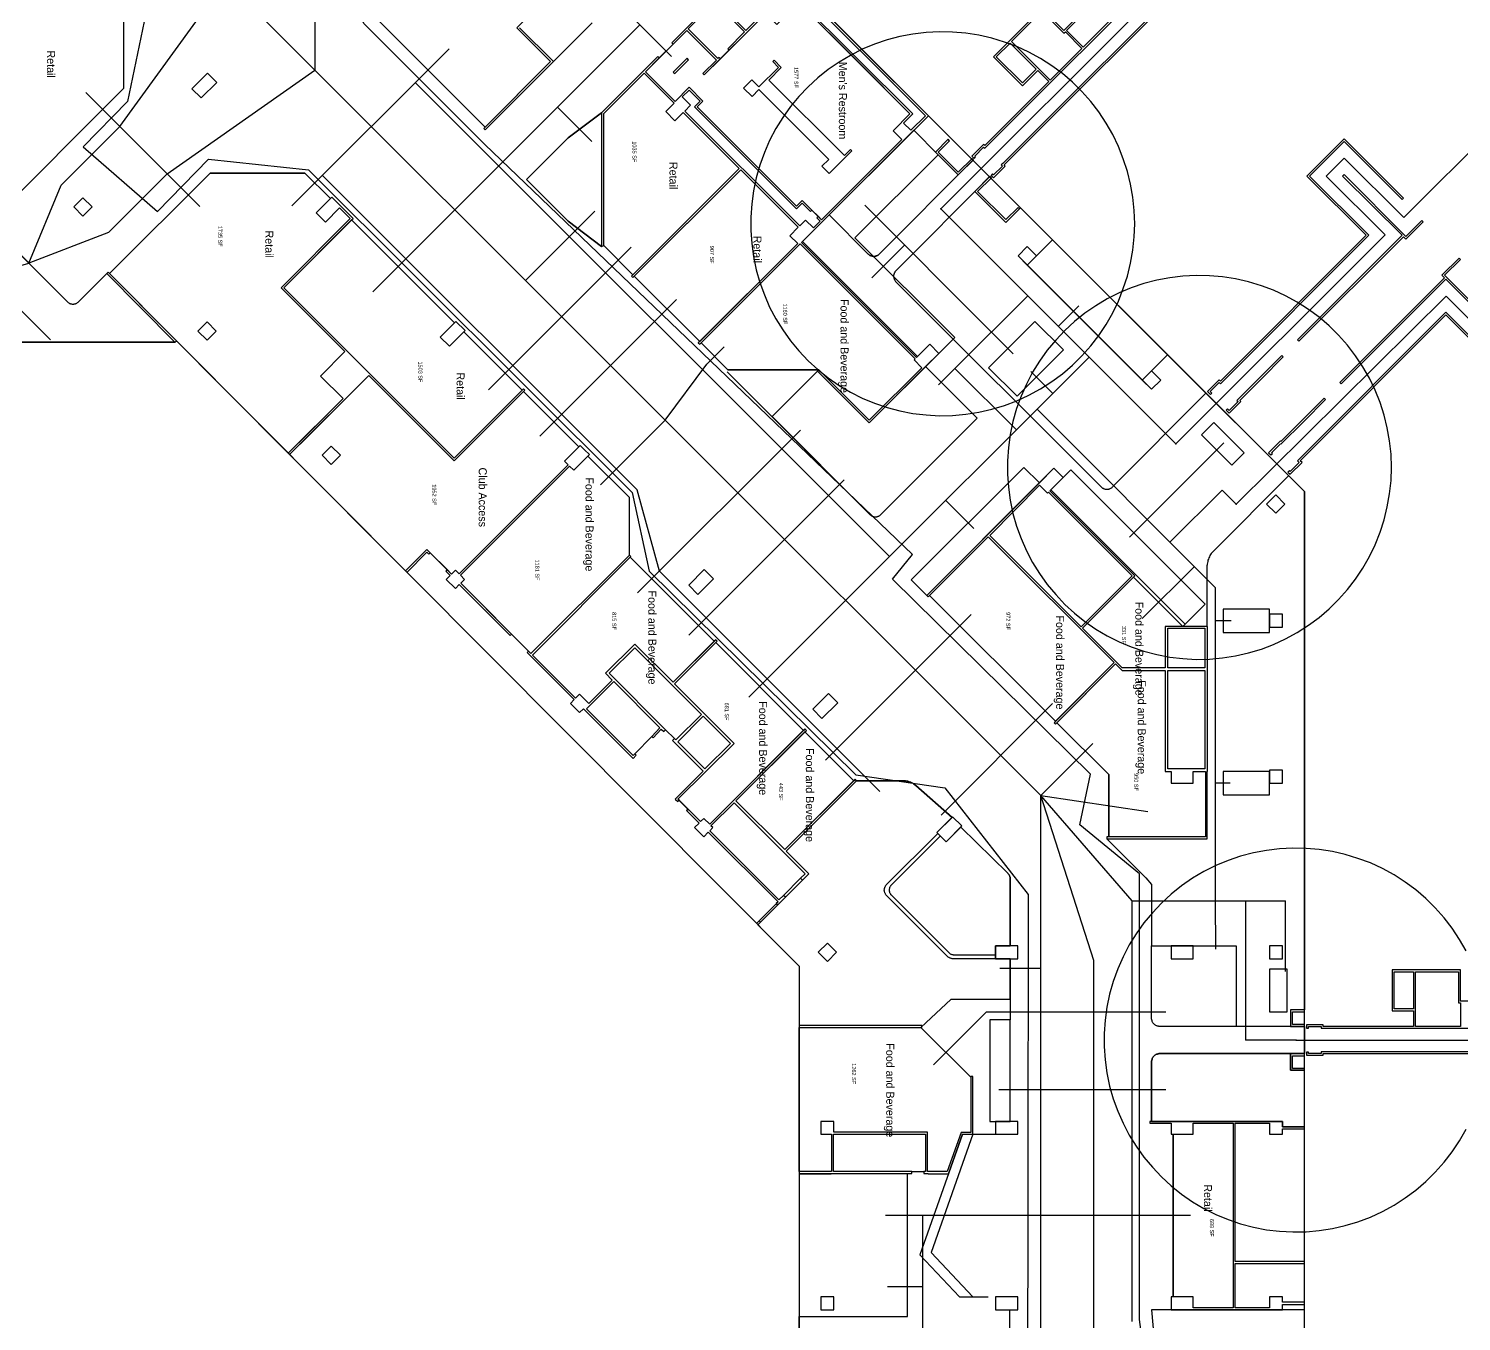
# Model space of a CAD drawing. Extents: x -127 to 299, y -292 to 314.
# Drawn here: x 113.1 to 225, y 52.7 to 153.7 of the extents above; entities that cross this region are included whole.
import ezdxf

# ---------------------------------------------------------------- set-up
doc = ezdxf.new("R2010")
doc.units = 0
for name, color, linetype in [('SS-AREA-OUTLINE', 254, 'CONTINUOUS'), ('SS-BOARDING-AREAS', 7, 'CONTINUOUS'), ('SS-BOUNDARY', 250, 'CONTINUOUS'), ('SS-CIRCULATION', 7, 'CONTINUOUS'), ('SS-FLOOR-PATTERN', 254, 'CONTINUOUS'), ('SS-GATEHOUSE', 9, 'CONTINUOUS'), ('SS-GATES', 250, 'CONTINUOUS'), ('SS-GRAPH', 7, 'CONTINUOUS'), ('SS-ISLANDS', 7, 'CONTINUOUS'), ('SS-ROOM-NUMBER', 251, 'CONTINUOUS'), ('SS-ROOM_LABELS', 7, 'CONTINUOUS'), ('SS-ROOMS', 250, 'CONTINUOUS'), ('SS-SEATING-AREAS', 250, 'CONTINUOUS'), ('SS-WANDER', 7, 'CONTINUOUS')]:
    doc.layers.add(name, color=color, linetype=linetype)

msp = doc.modelspace()

# ---------------------------------------------------------------- linework, layer by layer
at = {"layer": 'SS-AREA-OUTLINE'}
for p, q in [((139.79, 155), (148.75, 146.04)), ((154.08, 151.16), (157.1, 154.18)), ((163.43, 152.52), (162.35, 151.45)), ((167.13, 151.37), (167.81, 152.06)), ((146.36, 130.76), (138.32, 138.79)), ((174.27, 139.56), (174.78, 139.05)), ((158.01, 136.79), (160.29, 134.5)), ((160.4, 134.4), (165.51, 129.28)), ((151.64, 125.48), (147.08, 130.04)), ((151.75, 125.37), (156.06, 121.06)), ((144.45, 112.78), (145.78, 111.46)), ((160.08, 112.44), (166.65, 105.87)), ((203.24, 107.03), (199.4, 110.87)), ((193.3, 99.61), (183.46, 109.45)), ((150.81, 106.43), (152.14, 105.1)), ((166.76, 105.76), (173.62, 98.9)), ((162.85, 98.95), (163.54, 98.26)), ((173.73, 98.79), (177.55, 94.97)), ((160.45, 97.07), (161.76, 98.43)), ((163.9, 93.44), (164.58, 92.76)), ((172.06, 86.01), (173.39, 87.34)), ((170.15, 84.03), (171.63, 85.5)), ((182.79, 75.69), (186.69, 71.79)), ((202.49, 67.34), (202.49, 54.63))]:
    msp.add_line(p, q, dxfattribs=at)
for points in [[(110.09, 138.64), (120.54, 149.09), (120.54, 156.6), (117.96, 160.33)], [(119.41, 134.59), (127.26, 142.44), (134.67, 142.44), (136.66, 140.45)], [(165.62, 129.18), (167.71, 127.08), (174.82, 127.08)], [(160.02, 112.59), (160.02, 117.09), (156.78, 120.34)], [(197.47, 90.59), (197.47, 95.44), (193.41, 99.5)]]:
    msp.add_lwpolyline(points, dxfattribs=at)
msp.add_lwpolyline([(164.53, 151.42), (163.45, 150.34), (163.56, 150.23), (164.64, 151.31)], close=True, dxfattribs=at)
at = {"layer": 'SS-BOARDING-AREAS'}
for points in [[(199.49, 138.49), (199.45, 139.53), (199.34, 140.56), (199.17, 141.58), (198.92, 142.58), (198.6, 143.57), (198.22, 144.53), (197.77, 145.46), (197.26, 146.36), (196.68, 147.23), (196.05, 148.05), (195.36, 148.82), (194.63, 149.55), (193.84, 150.22), (193.01, 150.84), (192.14, 151.4), (191.23, 151.89), (190.29, 152.33), (189.32, 152.69), (188.33, 152.99), (187.32, 153.22), (186.3, 153.38), (185.26, 153.47), (184.23, 153.49), (183.19, 153.44), (182.17, 153.31), (181.15, 153.12), (180.15, 152.85), (179.17, 152.52), (178.21, 152.12), (177.29, 151.65), (176.4, 151.12), (175.55, 150.54), (174.74, 149.89), (173.97, 149.19), (173.26, 148.44), (172.6, 147.64), (172, 146.8), (171.45, 145.92), (170.97, 145), (170.56, 144.05), (170.21, 143.08), (169.92, 142.08), (169.71, 141.07), (169.57, 140.04), (169.5, 139.01), (169.5, 137.97), (169.57, 136.94), (169.71, 135.92), (169.92, 134.9), (170.21, 133.91), (170.56, 132.93), (170.97, 131.98), (171.45, 131.07), (172, 130.19), (172.6, 129.34), (173.26, 128.55), (173.97, 127.79), (174.74, 127.09), (175.55, 126.45), (176.4, 125.86), (177.29, 125.33), (178.21, 124.87), (179.17, 124.47), (180.15, 124.13), (181.15, 123.87), (182.17, 123.67), (183.19, 123.55), (184.23, 123.49), (185.26, 123.51), (186.3, 123.6), (187.32, 123.76), (188.33, 123.99), (189.32, 124.29), (190.29, 124.66), (191.23, 125.09), (192.14, 125.59), (193.01, 126.15), (193.84, 126.77), (194.63, 127.44), (195.36, 128.16), (196.05, 128.94), (196.68, 129.76), (197.26, 130.62), (197.77, 131.52), (198.22, 132.45), (198.6, 133.42), (198.92, 134.4), (199.17, 135.41), (199.34, 136.43), (199.45, 137.46)], [(219.54, 119.45), (219.51, 120.49), (219.4, 121.52), (219.22, 122.54), (218.98, 123.54), (218.66, 124.53), (218.27, 125.49), (217.83, 126.42), (217.31, 127.32), (216.74, 128.18), (216.11, 129.01), (215.42, 129.78), (214.68, 130.51), (213.9, 131.18), (213.06, 131.8), (212.19, 132.36), (211.28, 132.85), (210.34, 133.29), (209.38, 133.65), (208.38, 133.95), (207.37, 134.18), (206.35, 134.34), (205.32, 134.43), (204.28, 134.45), (203.25, 134.4), (202.22, 134.27), (201.21, 134.08), (200.2, 133.81), (199.22, 133.48), (198.27, 133.08), (197.34, 132.61), (196.45, 132.08), (195.6, 131.5), (194.79, 130.85), (194.03, 130.15), (193.32, 129.4), (192.66, 128.6), (192.05, 127.76), (191.51, 126.88), (191.03, 125.96), (190.61, 125.01), (190.26, 124.04), (189.98, 123.04), (189.77, 122.03), (189.62, 121), (189.55, 119.97), (189.55, 118.93), (189.62, 117.9), (189.77, 116.88), (189.98, 115.86), (190.26, 114.87), (190.61, 113.89), (191.03, 112.94), (191.51, 112.03), (192.05, 111.15), (192.66, 110.3), (193.32, 109.51), (194.03, 108.75), (194.79, 108.05), (195.6, 107.41), (196.45, 106.82), (197.34, 106.29), (198.27, 105.83), (199.22, 105.43), (200.2, 105.09), (201.21, 104.83), (202.22, 104.63), (203.25, 104.51), (204.28, 104.45), (205.32, 104.47), (206.35, 104.56), (207.37, 104.72), (208.38, 104.95), (209.38, 105.25), (210.34, 105.62), (211.28, 106.05), (212.19, 106.55), (213.06, 107.11), (213.9, 107.72), (214.68, 108.4), (215.42, 109.12), (216.11, 109.9), (216.74, 110.72), (217.31, 111.58), (217.83, 112.48), (218.27, 113.41), (218.66, 114.38), (218.98, 115.36), (219.22, 116.37), (219.4, 117.39), (219.51, 118.42)]]:
    msp.add_lwpolyline(points, close=True, dxfattribs=at)
msp.add_lwpolyline([(225.38, 81.67), (224.87, 82.57), (224.29, 83.44), (223.66, 84.26), (222.97, 85.03), (222.24, 85.76), (221.45, 86.43), (220.62, 87.05), (219.75, 87.61), (218.84, 88.1), (217.9, 88.54), (216.93, 88.9), (215.94, 89.2), (214.93, 89.43), (213.9, 89.59), (212.87, 89.68), (211.84, 89.7), (210.8, 89.65), (209.78, 89.52), (208.76, 89.33), (207.76, 89.06), (206.78, 88.73), (205.82, 88.33), (204.9, 87.86), (204.01, 87.34), (203.15, 86.75), (202.34, 86.1), (201.58, 85.4), (200.87, 84.65), (200.21, 83.85), (199.61, 83.01), (199.06, 82.13), (198.58, 81.21), (198.17, 80.26), (197.81, 79.29), (197.53, 78.29), (197.32, 77.28), (197.18, 76.25), (197.11, 75.22), (197.11, 74.19), (197.18, 73.15), (197.32, 72.13), (197.53, 71.11), (197.81, 70.12), (198.17, 69.14), (198.58, 68.2), (199.06, 67.28), (199.61, 66.4), (200.21, 65.56), (200.87, 64.76), (201.58, 64.01), (202.34, 63.31), (203.15, 62.66), (204.01, 62.07), (204.9, 61.54), (205.82, 61.08), (206.78, 60.68), (207.76, 60.35), (208.76, 60.08), (209.78, 59.88), (210.8, 59.76), (211.84, 59.71), (212.87, 59.72), (213.9, 59.81), (214.93, 59.97), (215.94, 60.2), (216.93, 60.5), (217.9, 60.87), (218.84, 61.3), (219.75, 61.8), (220.62, 62.36), (221.45, 62.98), (222.24, 63.65), (222.97, 64.38), (223.66, 65.15), (224.29, 65.97), (224.87, 66.83), (225.38, 67.73)], dxfattribs=at)
at = {"layer": 'SS-BOUNDARY'}
for points in [[(212.74, -208.86), (212.74, 117.56), (125.45, 204.84), (125.45, 307.92), (71.36, 313.84), (66.7, 289.58), (58.13, 266.21), (45.92, 244.53), (30.37, 225.09), (11.91, 208.41)], [(7.85, 129.23), (124.52, 129.23), (124.63, 129.34), (173.27, 80.48), (173.27, -108.07)]]:
    msp.add_lwpolyline(points, dxfattribs=at)
at = {"layer": 'SS-CIRCULATION'}
for points in [[(110.09, 138.64), (120.54, 149.09), (120.54, 156.6)], [(166.78, 156.1), (163.32, 152.63), (163.43, 152.52), (162.35, 151.45), (162.24, 151.55), (157.85, 147.17), (155.24, 145.2), (151.98, 141.95), (155.24, 138.69), (157.85, 136.72), (158.01, 136.79), (160.29, 134.5), (160.18, 134.4), (160.29, 134.29), (160.4, 134.4), (165.51, 129.28), (165.4, 129.18), (165.51, 129.07), (165.62, 129.18), (167.71, 127.08), (174.82, 127.08), (171.16, 123.42), (178.8, 115.77), (178.83, 115.74), (178.87, 115.72), (178.9, 115.69), (178.94, 115.67), (178.97, 115.65), (179.01, 115.64), (179.05, 115.62), (179.09, 115.61), (179.13, 115.6), (179.17, 115.6), (179.21, 115.59), (179.26, 115.59), (179.3, 115.6), (179.34, 115.6), (179.38, 115.61), (179.42, 115.62), (179.46, 115.64), (179.5, 115.65), (179.53, 115.67), (179.57, 115.69), (179.6, 115.72), (179.63, 115.74), (179.67, 115.77), (187.19, 123.3), (183.16, 127.33), (184.2, 128.36), (185.44, 129.6), (177.64, 137.4), (184.13, 143.88), (185.7, 142.31), (185.81, 142.42), (185.81, 142.42), (186.85, 143.45), (188.14, 142.16), (187, 141.02), (189.42, 138.59), (190.56, 139.74), (193.07, 137.23), (191.82, 135.98), (191.1, 136.7), (190.38, 135.98), (200.8, 125.57), (201.52, 126.28), (200.8, 127), (202.05, 128.25), (212.74, 117.56), (212.74, 77.07), (211.67, 77.07), (211.67, 75.77), (212.74, 75.77), (212.74, 73.64), (211.67, 73.64), (201.42, 73.64), (201.38, 73.64), (201.34, 73.63), (201.3, 73.62), (201.26, 73.61), (201.22, 73.6), (201.18, 73.59), (201.14, 73.57), (201.11, 73.55), (201.07, 73.53), (201.04, 73.5), (201.01, 73.47), (200.98, 73.44), (200.95, 73.41), (200.93, 73.38), (200.9, 73.34), (200.88, 73.31), (200.86, 73.27), (200.85, 73.23), (200.84, 73.19), (200.83, 73.15), (200.82, 73.11), (200.81, 73.07), (200.81, 73.03), (200.81, 68.35), (200.66, 68.35), (200.66, 68.2), (202.34, 68.2), (202.34, 67.34), (202.49, 67.34), (202.49, 54.63), (202.34, 54.63), (202.34, 53.62), (200.81, 53.62), (202.44, 35.18)], [(139.79, 155), (148.75, 146.04), (148.64, 145.94), (148.75, 145.83), (154.08, 151.16), (157.1, 154.18)], [(173.27, 26.19), (173.27, 53.09), (181.74, 53.09), (181.74, 64.28), (182.07, 64.28), (182.07, 64.43), (183.03, 64.43), (183.03, 64.28), (183.35, 64.28), (183.35, 64.26), (184.95, 64.26), (186.04, 67.34), (186.84, 67.34), (186.84, 71.86), (186.69, 71.86), (186.69, 71.79), (182.79, 75.69), (185.16, 77.9), (189.76, 77.9), (189.76, 81.05), (190.35, 81.05), (190.35, 82.07), (189.76, 82.07), (189.76, 87.3), (189.76, 87.34), (189.76, 87.38), (189.75, 87.42), (189.74, 87.46), (189.73, 87.49), (189.72, 87.53), (189.7, 87.57), (189.68, 87.6), (189.66, 87.64), (189.64, 87.67), (189.61, 87.7), (189.58, 87.73), (185.91, 91.35), (185.98, 91.43), (185.26, 92.14), (185.21, 92.09), (182.39, 94.59), (182.31, 94.65), (182.23, 94.71), (182.15, 94.77), (182.06, 94.81), (181.97, 94.86), (181.87, 94.89), (181.78, 94.92), (181.68, 94.94), (181.58, 94.96), (181.48, 94.97), (181.38, 94.97), (177.76, 94.97), (177.66, 95.08), (177.55, 94.97), (173.73, 98.79), (173.84, 98.9), (173.73, 99.01), (173.62, 98.9), (166.76, 105.76), (166.87, 105.87), (166.76, 105.98), (166.65, 105.87), (160.08, 112.44), (160.13, 112.48), (160.02, 112.59), (160.02, 117.09), (156.78, 120.34), (156.89, 120.45), (156.51, 120.82), (156.17, 121.16), (156.06, 121.06), (151.75, 125.37), (151.86, 125.48), (151.75, 125.58), (151.64, 125.48), (147.08, 130.04), (147.19, 130.15), (146.47, 130.86), (146.36, 130.76), (138.32, 138.79), (138.43, 138.9), (136.77, 140.56), (136.66, 140.45), (134.67, 142.44), (127.26, 142.44), (119.41, 134.59), (119.3, 134.7), (119.19, 134.59), (124.52, 129.23), (103.57, 129.23)]]:
    msp.add_lwpolyline(points, dxfattribs=at)
for points in [[(127.79, 149.54), (127.07, 150.26), (125.85, 149.04), (126.57, 148.32)], [(116.61, 139.8), (117.33, 139.08), (118.05, 139.8), (117.33, 140.52)], [(190.3, 125.02), (193.92, 128.63), (191.69, 130.86), (188.08, 127.24)], [(204.71, 121.99), (207.08, 119.62), (208.04, 120.59), (205.68, 122.95)], [(183.24, 109.45), (183.35, 109.34), (183.46, 109.45), (193.3, 99.61), (193.19, 99.5), (193.3, 99.39), (193.41, 99.5), (197.47, 95.44), (197.47, 90.59), (197.31, 90.59), (197.31, 90.43), (205.16, 90.43), (205.16, 95.68), (205.17, 95.68), (205.17, 106.88), (205.17, 106.88), (205.17, 107.03), (203.24, 107.03), (204.99, 108.77), (194.5, 119.26), (193.9, 118.66), (193.18, 119.38), (192.04, 118.24), (190.82, 119.45), (182.03, 110.66)], [(209.78, 116.58), (210.5, 115.87), (211.22, 116.58), (210.5, 117.3)], [(166.59, 110.75), (165.87, 111.47), (164.65, 110.24), (165.37, 109.53)], [(210.02, 106.96), (211.04, 106.96), (211.04, 107.98), (210.02, 107.98), (210.02, 108.38), (206.4, 108.38), (206.4, 106.56), (210.02, 106.56)], [(176.29, 101.05), (175.57, 101.77), (174.35, 100.55), (175.06, 99.83)], [(210.02, 94.77), (211.04, 94.77), (211.04, 95.79), (210.02, 95.79), (210.02, 95.69), (206.4, 95.69), (206.4, 93.87), (210.02, 93.87)], [(202.34, 82.07), (207.41, 82.07), (207.41, 75.77), (201.42, 75.77), (201.38, 75.77), (201.34, 75.78), (201.3, 75.78), (201.26, 75.79), (201.22, 75.81), (201.18, 75.82), (201.14, 75.84), (201.11, 75.86), (201.07, 75.88), (201.04, 75.91), (201.01, 75.93), (200.98, 75.96), (200.95, 76), (200.93, 76.03), (200.9, 76.06), (200.88, 76.1), (200.86, 76.14), (200.85, 76.18), (200.84, 76.22), (200.83, 76.26), (200.82, 76.3), (200.81, 76.34), (200.81, 76.38), (200.81, 82.07)], [(210.02, 82.07), (210.02, 81.05), (211.04, 81.05), (211.04, 82.07)], [(210.03, 76.9), (211.39, 76.9), (211.39, 80.24), (210.03, 80.24)], [(188.62, 68.35), (188.62, 67.34), (190.35, 67.34), (190.35, 68.35), (189.76, 68.35), (189.76, 76.27), (188.16, 76.27), (188.16, 68.35)], [(188.62, 54.64), (188.62, 53.62), (190.35, 53.62), (190.35, 54.64)]]:
    msp.add_lwpolyline(points, close=True, dxfattribs=at)
at = {"layer": 'SS-FLOOR-PATTERN'}
for p, q in [((99.44, 144.76), (114.79, 129.41)), ((186.85, 143.45), (179.54, 136.12)), ((180.84, 134.82), (188.14, 142.16)), ((178.68, 136.12), (175.62, 139.18)), ((110.09, 138.42), (116.12, 132.39)), ((119.19, 134.59), (116.98, 132.39)), ((196.88, 117.92), (180.84, 133.96)), ((167.65, 126.92), (178.8, 115.77)), ((187.19, 123.3), (183.16, 127.33)), ((205.05, 125.25), (197.75, 117.92)), ((187.19, 123.3), (179.67, 115.77)), ((211.51, 118.79), (205.61, 112.88)), ((205.16, 107.03), (205.16, 111.8)), ((189.76, 81.05), (189.76, 76.27)), ((186.84, 67.34), (189.76, 67.34)), ((185.8, 54.64), (188.04, 54.64))]:
    msp.add_line(p, q, dxfattribs=at)
for points in [[(186.85, 143.45), (179.54, 136.12), (179.51, 136.09), (179.48, 136.06), (179.45, 136.04), (179.41, 136.02), (179.37, 136), (179.34, 135.98), (179.3, 135.97), (179.26, 135.96), (179.22, 135.95), (179.18, 135.94), (179.13, 135.94), (179.09, 135.94), (179.05, 135.94), (179.01, 135.95), (178.97, 135.96), (178.93, 135.97), (178.89, 135.98), (178.85, 136), (178.81, 136.02), (178.78, 136.04), (178.74, 136.06), (178.71, 136.09), (178.68, 136.12), (175.62, 139.18)], [(110.09, 138.42), (116.12, 132.39), (116.15, 132.36), (116.18, 132.33), (116.22, 132.31), (116.25, 132.29), (116.29, 132.27), (116.33, 132.25), (116.37, 132.24), (116.41, 132.23), (116.45, 132.22), (116.49, 132.21), (116.53, 132.21), (116.57, 132.21), (116.61, 132.21), (116.66, 132.22), (116.7, 132.23), (116.74, 132.24), (116.78, 132.25), (116.81, 132.27), (116.85, 132.29), (116.89, 132.31), (116.92, 132.33), (116.95, 132.36), (116.98, 132.39), (119.19, 134.59)], [(178.68, 136.12), (178.71, 136.09), (178.74, 136.06), (178.78, 136.04), (178.81, 136.02), (178.85, 136), (178.89, 135.98), (178.93, 135.97), (178.97, 135.96), (179.01, 135.95), (179.05, 135.94), (179.09, 135.94), (179.13, 135.94), (179.18, 135.94), (179.22, 135.95), (179.26, 135.96), (179.3, 135.97), (179.34, 135.98), (179.37, 136), (179.41, 136.02), (179.45, 136.04), (179.48, 136.06), (179.51, 136.09), (179.54, 136.12)], [(180.84, 134.82), (180.81, 134.79), (180.78, 134.76), (180.76, 134.73), (180.74, 134.69), (180.72, 134.66), (180.7, 134.62), (180.69, 134.58), (180.68, 134.54), (180.67, 134.5), (180.66, 134.46), (180.66, 134.41), (180.66, 134.37), (180.66, 134.33), (180.67, 134.29), (180.68, 134.25), (180.69, 134.21), (180.7, 134.17), (180.72, 134.13), (180.74, 134.1), (180.76, 134.06), (180.78, 134.03), (180.81, 133.99), (180.84, 133.96)], [(116.12, 132.39), (116.15, 132.36), (116.18, 132.33), (116.22, 132.31), (116.25, 132.29), (116.29, 132.27), (116.33, 132.25), (116.37, 132.24), (116.41, 132.23), (116.45, 132.22), (116.49, 132.21), (116.53, 132.21), (116.57, 132.21), (116.61, 132.21), (116.66, 132.22), (116.7, 132.23), (116.74, 132.24), (116.78, 132.25), (116.81, 132.27), (116.85, 132.29), (116.89, 132.31), (116.92, 132.33), (116.95, 132.36), (116.98, 132.39)], [(196.88, 117.92), (196.91, 117.89), (196.95, 117.86), (196.98, 117.84), (197.02, 117.82), (197.05, 117.8), (197.09, 117.78), (197.13, 117.77), (197.17, 117.75), (197.21, 117.75), (197.25, 117.74), (197.3, 117.74), (197.34, 117.74), (197.38, 117.74), (197.42, 117.75), (197.46, 117.75), (197.5, 117.77), (197.54, 117.78), (197.58, 117.8), (197.62, 117.82), (197.65, 117.84), (197.68, 117.86), (197.72, 117.89), (197.75, 117.92)], [(178.8, 115.77), (178.83, 115.74), (178.87, 115.72), (178.9, 115.69), (178.94, 115.67), (178.97, 115.65), (179.01, 115.64), (179.05, 115.62), (179.09, 115.61), (179.13, 115.6), (179.17, 115.6), (179.21, 115.59), (179.26, 115.59), (179.3, 115.6), (179.34, 115.6), (179.38, 115.61), (179.42, 115.62), (179.46, 115.64), (179.5, 115.65), (179.53, 115.67), (179.57, 115.69), (179.6, 115.72), (179.63, 115.74), (179.67, 115.77)], [(205.61, 112.88), (205.54, 112.8), (205.47, 112.73), (205.42, 112.65), (205.36, 112.56), (205.32, 112.47), (205.28, 112.38), (205.24, 112.29), (205.21, 112.19), (205.19, 112.1), (205.17, 112), (205.16, 111.9), (205.16, 111.8)], [(177.76, 94.97), (181.38, 94.97), (181.48, 94.97), (181.58, 94.96), (181.68, 94.94), (181.78, 94.92), (181.87, 94.89), (181.97, 94.86), (182.06, 94.81), (182.15, 94.77), (182.23, 94.71), (182.31, 94.65), (182.39, 94.59), (185.22, 92.09)], [(188.62, 81.05), (185.3, 81.05), (185.26, 81.06), (185.22, 81.06), (185.18, 81.07), (185.14, 81.07), (185.1, 81.09), (185.07, 81.1), (185.03, 81.12), (185, 81.14), (184.96, 81.16), (184.93, 81.18), (184.9, 81.21), (184.87, 81.23), (180.11, 85.99), (180.08, 86.02), (180.06, 86.05), (180.03, 86.09), (180.01, 86.12), (179.99, 86.16), (179.98, 86.2), (179.96, 86.24), (179.95, 86.28), (179.94, 86.32), (179.94, 86.36), (179.93, 86.4), (179.93, 86.44), (179.94, 86.48), (179.94, 86.52), (179.95, 86.56), (179.96, 86.6), (179.98, 86.64), (179.99, 86.68), (180.01, 86.72), (180.03, 86.75), (180.06, 86.79), (180.08, 86.82), (180.11, 86.85), (184.11, 90.85)], [(188.62, 81.33), (185.42, 81.33), (185.38, 81.33), (185.34, 81.34), (185.3, 81.35), (185.26, 81.35), (185.22, 81.37), (185.18, 81.38), (185.15, 81.4), (185.11, 81.42), (185.08, 81.44), (185.05, 81.46), (185.01, 81.48), (184.99, 81.51), (180.51, 85.99), (180.48, 86.02), (180.45, 86.05), (180.43, 86.09), (180.41, 86.12), (180.39, 86.16), (180.37, 86.2), (180.36, 86.24), (180.35, 86.28), (180.34, 86.32), (180.33, 86.36), (180.33, 86.4), (180.33, 86.44), (180.33, 86.48), (180.34, 86.52), (180.35, 86.56), (180.36, 86.6), (180.37, 86.64), (180.39, 86.68), (180.41, 86.72), (180.43, 86.75), (180.45, 86.79), (180.48, 86.82), (180.51, 86.85), (184.31, 90.65)], [(185.91, 91.35), (189.58, 87.73), (189.61, 87.7), (189.64, 87.67), (189.66, 87.64), (189.68, 87.6), (189.7, 87.57), (189.72, 87.53), (189.73, 87.49), (189.74, 87.46), (189.75, 87.42), (189.76, 87.38), (189.76, 87.34), (189.76, 87.3), (189.76, 82.07)], [(197.31, 90.43), (200.37, 87.38), (200.81, 86.86), (200.81, 82.07)], [(200.81, 73.03), (200.81, 68.35), (200.81, 73.03), (200.81, 73.07), (200.82, 73.11), (200.83, 73.15), (200.84, 73.19), (200.85, 73.23), (200.86, 73.27), (200.88, 73.31), (200.9, 73.34), (200.93, 73.38), (200.95, 73.41), (200.98, 73.44), (201.01, 73.47), (201.04, 73.5), (201.07, 73.53), (201.11, 73.55), (201.14, 73.57), (201.18, 73.59), (201.22, 73.6), (201.26, 73.61), (201.3, 73.62), (201.34, 73.63), (201.38, 73.64), (201.42, 73.64), (212.74, 73.64), (212.74, 75.77), (201.42, 75.77), (201.38, 75.77), (201.34, 75.78), (201.3, 75.78), (201.26, 75.79), (201.22, 75.81), (201.18, 75.82), (201.14, 75.84), (201.11, 75.86), (201.07, 75.88), (201.04, 75.91), (201.01, 75.93), (200.98, 75.96), (200.95, 76), (200.93, 76.03), (200.9, 76.06), (200.88, 76.1), (200.86, 76.14), (200.85, 76.18), (200.84, 76.22), (200.83, 76.26), (200.82, 76.3), (200.81, 76.34), (200.81, 76.38), (200.81, 81.34)], [(186.04, 67.34), (182.7, 57.92), (185.8, 54.64), (188.04, 54.64)], [(186.04, 67.34), (182.7, 57.92), (185.8, 54.64)], [(186.84, 67.34), (183.58, 58.1), (186.84, 54.64)], [(189.71, 53.62), (189.76, 34.13)], [(200.81, 53.62), (202.44, 35.18)]]:
    msp.add_lwpolyline(points, dxfattribs=at)
at = {"layer": 'SS-GATEHOUSE'}
for points in [[(202.36, 161.99), (193.96, 153.58), (192.23, 155.31), (188.46, 151.54), (190.73, 149.27), (191.91, 150.46), (192.77, 149.6), (187.78, 144.6), (187.69, 144.69), (186.77, 143.78), (186.95, 143.6), (187.06, 143.71), (186.99, 143.78), (187.69, 144.48), (187.78, 144.39), (187.89, 144.5), (192.88, 149.49), (202.04, 158.65)], [(201.93, 158.76), (195.47, 152.29), (194.17, 153.58), (202.36, 161.77)], [(205.06, 159.08), (189.18, 143.2), (189.07, 143.09), (189.16, 143), (188.46, 142.3), (188.39, 142.38), (188.28, 142.27), (188.46, 142.09), (189.38, 143), (189.29, 143.09), (205.27, 159.08)], [(236.82, 77.75), (224.93, 77.75), (224.93, 80.19), (219.6, 80.19), (219.6, 76.99), (221.27, 76.99), (221.27, 75.77), (214.21, 75.77), (214.21, 75.9), (212.92, 75.9), (212.92, 75.64), (213.07, 75.64), (213.07, 75.75), (214.06, 75.75), (214.06, 75.62), (234.23, 75.62)], [(236.67, 73.79), (214.06, 73.79), (214.06, 73.66), (213.07, 73.66), (213.07, 73.76), (212.92, 73.76), (212.92, 73.51), (214.21, 73.51), (214.21, 73.64), (236.82, 73.64)]]:
    msp.add_lwpolyline(points, dxfattribs=at)
for points in [[(195.36, 152.18), (192.88, 149.7), (189.86, 152.72), (192.23, 155.09), (193.96, 153.37), (194.07, 153.48)], [(188.68, 151.54), (189.76, 152.61), (191.8, 150.57), (190.73, 149.49)], [(217.57, 137.59), (206.18, 126.2), (206.09, 126.29), (205.17, 125.38), (205.41, 125.14), (205.52, 125.25), (205.39, 125.38), (206.09, 126.08), (206.18, 125.99), (217.78, 137.59), (213.15, 142.22), (215.84, 144.92), (220.37, 140.39), (220.48, 140.5), (215.84, 145.13), (212.93, 142.22)], [(219.02, 136.24), (212.2, 129.42), (212.3, 129.31), (220.48, 137.48), (220.67, 137.28), (220.78, 137.39), (222.02, 138.63), (221.92, 138.74), (220.67, 137.5), (215.84, 142.33), (215.73, 142.22), (220.37, 137.59)], [(223.79, 134.15), (228.43, 129.52), (228.53, 129.63), (225.3, 132.86), (223.7, 134.46), (224.95, 135.7), (224.84, 135.81), (223.49, 134.46), (223.68, 134.26), (215.51, 126.09), (215.62, 125.98), (221.16, 131.52)], [(211.57, 119.2), (211.46, 119.09), (211.64, 118.91), (212.56, 119.83), (212.41, 119.97), (223.8, 131.36), (228.43, 126.72), (231.34, 129.63), (226.71, 134.27), (226.6, 134.16), (231.13, 129.63), (228.43, 126.94), (223.8, 131.57), (212.2, 119.97), (212.34, 119.83), (211.64, 119.13)], [(209.38, 126.38), (211.08, 128.09), (210.97, 128.19), (207.47, 124.69), (207.56, 124.6), (206.86, 123.9), (206.74, 124.03), (206.63, 123.92), (206.86, 123.69), (207.78, 124.6), (207.69, 124.69)], [(212.69, 123.05), (214.4, 124.76), (214.29, 124.87), (210.9, 121.48), (210.87, 121.52), (210.06, 120.71), (209.95, 120.6), (210.13, 120.42), (210.24, 120.53), (210.17, 120.6), (210.87, 121.3), (210.9, 121.26)], [(219.75, 80.04), (221.27, 80.04), (221.27, 77.14), (219.75, 77.14)], [(224.93, 75.77), (221.43, 75.77), (221.43, 80.04), (224.78, 80.04), (224.78, 77.6), (224.93, 77.6)]]:
    msp.add_lwpolyline(points, close=True, dxfattribs=at)
at = {"layer": 'SS-GATES'}
for p in [(184.34, 139.66), (202.71, 121.29), (207.42, 116.58), (212.1, 74.7)]:
    msp.add_point(p, dxfattribs=at)
at = {"layer": 'SS-GRAPH'}
for p, q in [((135.46, 166.46), (135.46, 150.49)), ((184.34, 139.66), (203.55, 158.86)), ((120.22, 146.09), (128.53, 157.56)), ((130.04, 155.91), (192.15, 93.8)), ((163.31, 151.56), (158.32, 156.55)), ((220.5, 138.97), (236.28, 154.75)), ((160.84, 154.03), (146.38, 139.58)), ((145.93, 152.17), (133.65, 139.89)), ((123.92, 142.39), (135.46, 150.49)), ((143.28, 149.53), (180.34, 112.48)), ((117.56, 148.74), (126.46, 139.85)), ((157.08, 144.93), (154.41, 147.6)), ((115.63, 141.5), (120.22, 146.09)), ((215.84, 143.62), (214.44, 142.22)), ((220.5, 138.97), (215.84, 143.62)), ((119.33, 137.8), (123.92, 142.39)), ((136.03, 142.28), (160.62, 117.69)), ((214.44, 142.22), (219.04, 137.62)), ((113.1, 135.4), (115.63, 141.5)), ((188.29, 130.03), (178.4, 139.93)), ((139.98, 133.18), (146.38, 139.58)), ((157.33, 139.47), (151.91, 134.05)), ((184.34, 139.66), (202.71, 121.29)), ((191.13, 132.87), (184.34, 139.66)), ((119.33, 137.8), (113.1, 135.4)), ((160.15, 136.65), (149.02, 125.52)), ((181.5, 136.82), (178.96, 134.27)), ((202.71, 121.29), (219.04, 137.62)), ((102.73, 132.44), (113.1, 135.4)), ((163.7, 132.58), (153.01, 121.9)), ((191.13, 132.87), (185.45, 127.19)), ((193.52, 130.47), (195.13, 132.08)), ((207.42, 116.58), (223.81, 132.83)), ((228.39, 128.21), (223.81, 132.83)), ((188.29, 130.03), (190, 128.32)), ((166.07, 127.53), (167.42, 128.88)), ((195.93, 128.07), (176.91, 109.05)), ((195.93, 128.07), (202.71, 121.29)), ((162.82, 123.13), (166.07, 127.53)), ((185.45, 127.19), (184.15, 125.89)), ((185.45, 127.19), (190.25, 122.39)), ((193.09, 125.23), (191.38, 126.94)), ((157.76, 118.08), (162.82, 123.13)), ((205.78, 110.07), (191.86, 124)), ((160.66, 109.64), (173.38, 122.35)), ((206.45, 121.36), (200.47, 115.38)), ((162.37, 111.34), (160.62, 117.69)), ((164.66, 106.35), (176.79, 118.48)), ((202.24, 113.62), (206.31, 117.68)), ((207.42, 116.58), (206.31, 117.68)), ((186.92, 114.67), (184.73, 116.86)), ((200.47, 115.38), (199.08, 113.99)), ((162.37, 111.34), (179.57, 94.13)), ((200.08, 107.64), (204.15, 111.71)), ((205.78, 110.07), (205.78, 85.59)), ((169.36, 101.5), (176.91, 109.05)), ((175.34, 96.58), (186.71, 107.95)), ((207.03, 107.47), (205.78, 107.47)), ((184.36, 92.28), (193.08, 101)), ((192.15, 93.8), (196.21, 97.87)), ((206.95, 94.78), (205.78, 94.78)), ((192.15, -89.89), (192.15, 93.8)), ((192.15, 93.8), (200.52, 92.56)), ((199.29, 85.59), (192.15, 93.8)), ((196.3, 80.93), (192.15, 93.8)), ((199.29, 85.59), (211.27, 85.59)), ((199.29, 52.72), (199.29, 85.59)), ((205.78, 85.59), (205.79, 81.81)), ((208.15, 85.59), (208.15, 74.7)), ((211.27, 80.07), (211.27, 85.59)), ((196.3, -99.96), (196.3, 80.93)), ((188.96, 80.31), (192.15, 80.31)), ((183.76, 72.76), (187.91, 76.91)), ((187.91, 76.91), (192.15, 76.91)), ((192.15, 76.91), (201.93, 76.91)), ((212.1, 74.7), (208.15, 74.7)), ((212.1, 74.7), (235.45, 74.7)), ((188.88, 70.84), (201.93, 70.84)), ((203.84, 60.99), (180.02, 60.99)), ((182.93, 49.22), (182.93, 60.99)), ((182.93, 55.43), (180.19, 55.43))]:
    msp.add_line(p, q, dxfattribs=at)
at = {"layer": 'SS-ISLANDS'}
for points in [[(173.24, 155.77), (177.93, 151.08), (181.93, 147.07), (180.62, 145.76), (181.31, 145.08), (175.03, 138.8), (174.78, 139.05), (174.67, 138.95), (174.92, 138.69), (174.39, 138.16), (173.78, 138.78), (173.32, 138.32), (164.34, 147.3), (164.8, 147.76), (164.15, 148.4), (164.68, 148.93), (165.54, 148.07), (165.1, 147.62), (173.07, 139.65), (173.52, 140.1), (174.17, 139.45), (174.27, 139.56), (173.52, 140.31), (173.07, 139.86), (165.31, 147.62), (165.76, 148.07), (164.68, 149.15), (163.59, 148.05), (161.27, 150.37), (162.35, 151.45), (162.24, 151.55), (157.85, 147.17), (157.85, 136.72), (158.01, 136.79), (158.01, 147.1), (161.16, 150.26), (163.52, 147.91), (162.86, 147.25), (163.58, 146.53), (164.23, 147.19), (168.6, 142.82), (160.18, 134.4), (160.29, 134.29), (168.71, 142.71), (173.21, 138.21), (172.56, 137.55), (173.17, 136.94), (165.4, 129.18), (165.51, 129.07), (173.36, 136.92), (182.34, 127.94), (182.26, 127.86), (182.87, 127.24), (178.76, 123.14), (174.82, 127.08), (174.72, 126.97), (178.76, 122.92), (184.2, 128.36), (183.48, 129.08), (182.45, 128.04), (173.47, 137.02), (173.93, 137.49), (173.93, 137.49), (183.37, 146.93), (172.92, 157.38)], [(172.27, 156.74), (169.12, 153.58), (166.8, 155.9)], [(172.92, 157.17), (183.16, 146.93), (182.01, 145.79), (181.44, 146.36), (182.15, 147.07), (173.24, 155.98)], [(166.78, 156.1), (163.32, 152.63), (163.43, 152.52), (164.5, 153.6), (166.82, 151.28), (165.76, 150.22), (165.87, 150.12), (167.13, 151.37), (167.02, 151.48), (166.93, 151.39), (164.61, 153.71), (166.69, 155.79), (169.01, 153.48), (167.7, 152.16), (167.81, 152.06), (170.68, 154.93)], [(151.23, 153.8), (153.86, 151.16), (148.64, 145.94), (148.75, 145.83), (154.08, 151.16), (151.44, 153.8)], [(142.63, 111.25), (144.2, 112.82), (144.34, 112.68), (144.45, 112.78), (144.2, 113.03), (142.53, 111.36)], [(170.05, 83.71), (170.26, 83.92), (170.15, 84.03), (169.94, 83.82)]]:
    msp.add_lwpolyline(points, dxfattribs=at)
for points in [[(164.53, 151.42), (163.45, 150.34), (163.56, 150.23), (164.64, 151.31)], [(171.22, 151.16), (171.67, 150.71), (170.14, 149.18), (169.59, 149.74), (168.94, 149.09), (169.6, 148.43), (170.14, 148.97), (175.59, 143.52), (175.05, 142.98), (175.62, 142.41), (177.4, 144.19), (177.29, 144.3), (176.81, 143.81), (170.9, 149.72), (171.88, 150.71), (171.33, 151.27)], [(127.79, 149.54), (127.07, 150.26), (125.85, 149.04), (126.57, 148.32)], [(183.92, 144.09), (185.7, 142.31), (185.81, 142.42), (185.81, 142.42), (186.89, 143.49), (186.78, 143.6), (185.7, 142.53), (184.14, 144.09), (185.03, 144.98), (184.92, 145.09)], [(187, 141.02), (189.42, 138.59), (190.49, 139.66), (190.38, 139.77), (189.42, 138.81), (187.21, 141.02), (188.29, 142.09), (188.18, 142.2)], [(116.61, 139.8), (117.33, 139.08), (118.05, 139.8), (117.33, 140.52)], [(133.48, 120.45), (135.08, 122.05), (139.66, 126.63), (146.34, 119.96), (151.86, 125.48), (151.75, 125.58), (146.34, 120.17), (133.02, 133.49), (138.43, 138.9), (136.77, 140.56), (135.55, 139.34), (136.27, 138.62), (137.38, 139.74), (138.22, 138.9), (132.81, 133.49), (137.8, 128.5), (135.9, 126.59), (137.65, 124.84), (134.97, 122.16), (133.37, 120.56)], [(190.38, 135.98), (191.1, 135.26), (191.82, 135.98), (191.1, 136.7)], [(119.3, 134.7), (119.19, 134.59), (124.52, 129.23), (124.63, 129.34)], [(126.31, 130.1), (127.03, 129.38), (127.75, 130.1), (127.03, 130.82)], [(146.47, 130.86), (145.25, 129.64), (145.97, 128.92), (147.19, 130.15)], [(200.08, 126.28), (200.8, 125.57), (201.52, 126.28), (200.8, 127)], [(136.01, 120.4), (136.73, 119.68), (137.45, 120.4), (136.73, 121.12)], [(156.89, 120.45), (156.51, 120.82), (156.17, 121.16), (154.95, 119.94), (155.24, 119.66), (146.71, 111.13), (146.43, 111.42), (146.12, 111.11), (145.78, 111.46), (145.67, 111.35), (146.01, 111.01), (145.71, 110.7), (146.43, 109.98), (146.73, 110.29), (150.7, 106.32), (150.81, 106.43), (146.84, 110.4), (147.14, 110.7), (146.82, 111.03), (155.34, 119.55), (155.67, 119.23)], [(197.31, 90.59), (197.31, 90.43), (205.16, 90.43), (205.16, 95.68), (205.17, 95.68), (205.17, 106.88), (205.17, 106.88), (205.17, 107.03), (201.86, 107.03), (201.86, 103.78), (198.51, 103.78), (195.41, 106.89), (199.51, 110.98), (192.86, 117.63), (193.9, 118.66), (193.18, 119.38), (191.96, 118.16), (183.24, 109.45), (183.35, 109.34), (188.05, 114.03), (197.89, 104.2), (193.19, 99.5), (193.3, 99.39), (198, 104.09), (198.5, 103.58), (201.86, 103.58), (201.86, 95.68), (202.34, 95.68), (202.34, 94.77), (204.06, 94.77), (204.06, 95.68), (205.01, 95.68), (205.01, 90.59)], [(188.16, 114.14), (192.06, 118.05), (192.67, 117.44), (192.75, 117.52), (199.29, 110.98), (195.31, 106.99)], [(209.78, 116.58), (210.5, 115.87), (211.22, 116.58), (210.5, 117.3)], [(166.87, 105.87), (166.76, 105.98), (163.44, 102.66), (160.44, 105.65), (158.15, 103.36), (158.68, 102.82), (156.85, 100.99), (156.12, 101.72), (155.82, 101.42), (152.44, 104.79), (160.13, 112.48), (160.02, 112.59), (152.33, 104.9), (152.14, 105.1), (152.03, 104.99), (155.71, 101.31), (155.41, 101), (156.12, 100.29), (156.43, 100.59), (160.31, 96.71), (160.56, 96.97), (160.45, 97.07), (160.31, 96.93), (156.66, 100.58), (158.79, 102.71), (162.4, 99.1), (161.76, 98.43), (161.87, 98.32), (162.51, 98.99), (162.71, 98.8), (162.85, 98.95), (158.44, 103.36), (160.44, 105.36), (165.65, 100.15), (163.65, 98.15), (163.54, 98.26), (163.39, 98.12), (165.78, 95.72), (163.6, 93.53), (163.79, 93.33), (163.9, 93.44), (163.81, 93.53), (168.21, 97.88), (163.54, 102.55)], [(166.59, 110.75), (165.87, 111.47), (164.65, 110.24), (165.37, 109.53)], [(210.02, 107.98), (210.02, 106.96), (211.04, 106.96), (211.04, 107.98)], [(202.07, 103.79), (202.07, 106.88), (204.96, 106.88), (204.96, 103.79)], [(204.96, 95.89), (202.07, 95.89), (202.07, 103.58), (204.96, 103.58)], [(176.29, 101.05), (175.57, 101.77), (174.35, 100.55), (175.06, 99.83)], [(165.79, 100), (167.91, 97.88), (165.91, 95.89), (163.8, 98)], [(177.66, 95.08), (172.15, 89.58), (168.33, 93.39), (173.84, 98.9), (173.73, 99.01), (166.29, 91.56), (165.82, 92.02), (165.57, 91.77), (164.58, 92.76), (164.48, 92.65), (165.46, 91.66), (165.1, 91.31), (165.82, 90.59), (166.18, 90.95), (171.63, 85.5), (171.48, 85.36), (171.59, 85.25), (172.2, 85.86), (172.06, 86.01), (171.7, 85.65), (166.29, 91.05), (166.54, 91.31), (166.39, 91.45), (168.19, 93.25), (173.74, 87.69), (173.39, 87.34), (173.53, 87.19), (174.03, 87.69), (172.26, 89.47), (177.76, 94.97)], [(210.02, 95.79), (210.02, 94.77), (211.04, 94.77), (211.04, 95.79)], [(185.98, 91.43), (185.26, 92.14), (184.04, 90.92), (184.76, 90.2)], [(174.76, 81.56), (175.48, 80.84), (176.2, 81.56), (175.48, 82.28)], [(188.62, 82.07), (188.62, 81.05), (190.35, 81.05), (190.35, 82.07)], [(202.34, 82.07), (202.34, 81.05), (204.06, 81.05), (204.06, 82.07)], [(210.02, 82.07), (210.02, 81.05), (211.04, 81.05), (211.04, 82.07)], [(211.67, 77.07), (211.67, 75.77), (212.74, 75.77), (212.74, 75.92), (211.82, 75.92), (211.82, 76.91), (212.74, 76.91), (212.74, 77.07)], [(182.86, 75.69), (182.86, 75.85), (173.27, 75.85), (173.27, 75.69)], [(211.67, 73.64), (211.67, 72.34), (212.74, 72.34), (212.74, 72.49), (211.82, 72.49), (211.82, 73.48), (212.74, 73.48), (212.74, 73.64)], [(186.69, 67.49), (185.93, 67.49), (184.84, 64.42), (183.35, 64.42), (183.35, 64.43), (183.31, 64.43), (183.31, 67.51), (175.98, 67.51), (175.98, 68.35), (174.97, 68.35), (174.97, 67.34), (175.81, 67.34), (175.81, 64.43), (175.78, 64.43), (175.78, 64.42), (173.27, 64.42), (173.27, 64.26), (175.78, 64.26), (175.78, 64.28), (182.07, 64.28), (182.07, 64.43), (175.97, 64.43), (175.97, 67.36), (183.16, 67.36), (183.16, 64.43), (183.03, 64.43), (183.03, 64.28), (183.35, 64.28), (183.35, 64.26), (184.95, 64.26), (186.04, 67.34), (186.84, 67.34), (186.84, 71.86), (186.69, 71.86)], [(188.62, 68.35), (188.62, 67.34), (190.35, 67.34), (190.35, 68.35)], [(202.34, 67.34), (204.06, 67.34), (204.06, 68.2), (207.18, 68.2), (207.18, 53.77), (204.06, 53.77), (204.06, 54.63), (202.34, 54.63), (202.34, 53.62), (204.06, 53.62), (204.06, 53.62), (211.04, 53.62), (211.04, 54.05), (212.74, 54.05), (212.74, 54.21), (211.04, 54.21), (211.04, 54.64), (210.02, 54.64), (210.02, 53.77), (207.33, 53.77), (207.33, 57.25), (212.74, 57.25), (212.74, 57.4), (207.33, 57.4), (207.33, 68.2), (210.02, 68.2), (210.02, 67.34), (211.04, 67.34), (211.04, 67.77), (212.74, 67.77), (212.74, 67.92), (211.04, 67.92), (211.04, 68.35), (200.66, 68.35), (200.66, 68.2), (202.34, 68.2)], [(174.97, 54.64), (174.97, 53.62), (175.98, 53.62), (175.98, 54.64)], [(188.62, 54.64), (188.62, 53.62), (190.35, 53.62), (190.35, 54.64)]]:
    msp.add_lwpolyline(points, close=True, dxfattribs=at)
at = {"layer": 'SS-ROOMS'}
for points in [[(144.05, 167.23), (142.91, 168.37), (139.79, 165.25), (139.79, 155), (148.75, 146.04), (153.86, 151.16), (151.23, 153.8), (153.77, 156.34), (153.16, 156.95), (153.74, 157.53), (144.76, 166.51), (144.18, 165.93), (143.46, 166.65)], [(111.52, 159.28), (100.48, 148.24), (110.09, 138.64), (120.54, 149.09), (120.54, 156.6), (117.96, 160.33), (117.48, 159.85), (118.09, 159.24), (116.87, 158.02), (116.26, 158.63), (114.21, 156.58)], [(164.5, 153.6), (161.27, 150.37), (163.59, 148.05), (164.68, 149.15), (165.76, 148.07), (165.31, 147.62), (173.07, 139.86), (173.52, 140.31), (175.03, 138.8), (181.31, 145.08), (180.62, 145.76), (181.93, 147.07), (173.24, 155.77), (171.54, 154.07), (170.68, 154.93), (165.87, 150.12), (165.76, 150.22), (166.82, 151.28)], [(171.22, 151.16), (171.67, 150.71), (170.14, 149.18), (169.59, 149.74), (168.94, 149.09), (169.6, 148.43), (170.14, 148.97), (175.59, 143.52), (175.05, 142.98), (175.62, 142.41), (177.4, 144.19), (177.29, 144.3), (176.81, 143.81), (170.9, 149.72), (171.88, 150.71), (171.33, 151.27)], [(161.16, 150.26), (163.52, 147.91), (162.86, 147.25), (163.58, 146.53), (164.23, 147.19), (168.6, 142.82), (160.29, 134.5), (158.01, 136.79), (158.01, 147.1)], [(157.85, 147.17), (157.85, 136.72), (155.24, 138.69), (151.98, 141.95), (155.24, 145.2)], [(134.67, 142.44), (127.26, 142.44), (119.41, 134.59), (133.37, 120.56), (137.65, 124.84), (135.9, 126.59), (137.8, 128.5), (132.81, 133.49), (138.22, 138.9), (137.38, 139.74), (136.27, 138.62), (135.55, 139.34), (136.66, 140.45)], [(173.17, 136.94), (165.51, 129.28), (160.4, 134.4), (168.71, 142.71), (173.21, 138.21), (172.56, 137.55)], [(133.02, 133.49), (138.32, 138.79), (146.36, 130.76), (145.25, 129.64), (145.97, 128.92), (147.08, 130.04), (151.64, 125.48), (146.34, 120.17)], [(165.62, 129.18), (173.36, 136.92), (182.34, 127.94), (182.26, 127.86), (182.87, 127.24), (178.76, 123.14), (174.82, 127.08), (167.71, 127.08)], [(127.03, 129.38), (127.75, 130.1), (127.03, 130.82), (126.31, 130.1)], [(139.66, 126.63), (133.48, 120.45), (142.53, 111.36), (144.2, 113.03), (146.12, 111.11), (146.43, 111.42), (146.71, 111.13), (155.24, 119.66), (154.95, 119.94), (156.06, 121.06), (151.75, 125.37), (146.34, 119.96)], [(136.01, 120.4), (136.73, 119.68), (137.45, 120.4), (136.73, 121.12)], [(156.78, 120.34), (155.67, 119.23), (155.34, 119.55), (146.82, 111.03), (147.14, 110.7), (146.84, 110.4), (152.33, 104.9), (160.02, 112.59), (160.02, 117.09)], [(183.46, 109.45), (188.05, 114.03), (197.89, 104.2), (193.3, 99.61)], [(160.08, 112.44), (152.44, 104.79), (155.82, 101.42), (156.12, 101.72), (156.85, 100.99), (158.68, 102.82), (158.15, 103.36), (160.44, 105.65), (163.44, 102.66), (166.65, 105.87)], [(202.45, 107.82), (203.24, 107.03), (201.86, 107.03), (201.86, 103.78), (198.51, 103.78), (195.41, 106.89), (199.4, 110.87)], [(166.76, 105.76), (163.54, 102.55), (168.21, 97.88), (163.81, 93.53), (165.57, 91.77), (165.82, 92.02), (166.29, 91.56), (173.62, 98.9)], [(202.34, 95.68), (202.34, 94.77), (204.06, 94.77), (204.06, 95.68), (205.01, 95.68), (205.01, 90.59), (197.47, 90.59), (197.47, 95.44), (193.41, 99.5), (198, 104.09), (198.5, 103.58), (201.86, 103.58), (201.86, 95.68)], [(172.15, 89.58), (168.33, 93.39), (173.73, 98.79), (177.55, 94.97)], [(173.27, 75.69), (182.79, 75.69), (186.69, 71.79), (186.69, 67.49), (185.93, 67.49), (184.84, 64.42), (183.35, 64.42), (183.35, 64.43), (183.31, 64.43), (183.31, 67.51), (175.98, 67.51), (175.98, 68.35), (174.97, 68.35), (174.97, 67.34), (175.81, 67.34), (175.81, 64.43), (175.78, 64.43), (175.78, 64.42), (173.27, 64.42)], [(202.49, 67.34), (204.06, 67.34), (204.06, 68.2), (207.18, 68.2), (207.18, 53.77), (204.06, 53.77), (204.06, 54.63), (202.49, 54.63)]]:
    msp.add_lwpolyline(points, close=True, dxfattribs=at)
at = {"layer": 'SS-SEATING-AREAS'}
for points in [[(184.2, 128.36), (185.44, 129.6), (177.64, 137.4), (184.13, 143.88), (182.23, 145.79), (173.54, 137.1), (182.52, 128.12), (183.48, 129.08)], [(200.08, 126.28), (202.05, 128.25), (193.07, 137.23), (191.1, 135.26)], [(190.3, 125.02), (193.92, 128.63), (191.69, 130.86), (188.08, 127.24)], [(174.72, 126.97), (171.16, 123.42), (178.8, 115.77), (178.83, 115.74), (178.87, 115.72), (178.9, 115.69), (178.94, 115.67), (178.97, 115.65), (179.01, 115.64), (179.05, 115.62), (179.09, 115.61), (179.13, 115.6), (179.17, 115.6), (179.21, 115.59), (179.26, 115.59), (179.3, 115.6), (179.34, 115.6), (179.38, 115.61), (179.42, 115.62), (179.46, 115.64), (179.5, 115.65), (179.53, 115.67), (179.57, 115.69), (179.6, 115.72), (179.63, 115.74), (179.67, 115.77), (187.19, 123.3), (183.16, 127.33), (178.76, 122.92)], [(204.71, 121.99), (207.08, 119.62), (208.04, 120.59), (205.68, 122.95)], [(183.24, 109.45), (192.04, 118.24), (190.82, 119.45), (182.03, 110.66)], [(203.42, 107.21), (204.99, 108.77), (194.5, 119.26), (192.93, 117.7)], [(206.4, 106.56), (210.02, 106.56), (210.02, 108.38), (206.4, 108.38)], [(206.4, 93.87), (210.02, 93.87), (210.02, 95.69), (206.4, 95.69)], [(185.91, 91.35), (184.76, 90.2), (184.04, 90.92), (185.22, 92.09), (182.39, 94.59), (182.31, 94.65), (182.23, 94.71), (182.15, 94.77), (182.06, 94.81), (181.97, 94.86), (181.87, 94.89), (181.78, 94.92), (181.68, 94.94), (181.58, 94.96), (181.48, 94.97), (181.38, 94.97), (177.76, 94.97), (172.26, 89.47), (174.03, 87.69), (170.05, 83.71), (173.27, 80.48), (173.27, 75.69), (182.79, 75.69), (185.16, 77.9), (189.76, 77.9), (189.76, 81.05), (188.62, 81.05), (188.62, 82.07), (189.76, 82.07), (189.76, 87.3), (189.76, 87.34), (189.76, 87.38), (189.75, 87.42), (189.74, 87.46), (189.73, 87.49), (189.72, 87.53), (189.7, 87.57), (189.68, 87.6), (189.66, 87.64), (189.64, 87.67), (189.61, 87.7), (189.58, 87.73)], [(174.76, 81.56), (175.48, 80.84), (176.2, 81.56), (175.48, 82.28)], [(207.41, 75.77), (201.42, 75.77), (201.38, 75.77), (201.34, 75.78), (201.3, 75.78), (201.26, 75.79), (201.22, 75.81), (201.18, 75.82), (201.14, 75.84), (201.11, 75.86), (201.07, 75.88), (201.04, 75.91), (201.01, 75.93), (200.98, 75.96), (200.95, 76), (200.93, 76.03), (200.9, 76.06), (200.88, 76.1), (200.86, 76.14), (200.85, 76.18), (200.84, 76.22), (200.83, 76.26), (200.82, 76.3), (200.81, 76.34), (200.81, 76.38), (200.81, 82.07), (202.34, 82.07), (202.34, 81.05), (204.06, 81.05), (204.06, 82.07), (207.41, 82.07)], [(210.03, 76.9), (211.39, 76.9), (211.39, 80.24), (210.03, 80.24)], [(188.16, 68.35), (189.76, 68.35), (189.76, 76.27), (188.16, 76.27)], [(211.67, 73.64), (201.42, 73.64), (201.38, 73.64), (201.34, 73.63), (201.3, 73.62), (201.26, 73.61), (201.22, 73.6), (201.18, 73.59), (201.14, 73.57), (201.11, 73.55), (201.07, 73.53), (201.04, 73.5), (201.01, 73.47), (200.98, 73.44), (200.95, 73.41), (200.93, 73.38), (200.9, 73.34), (200.88, 73.31), (200.86, 73.27), (200.85, 73.23), (200.84, 73.19), (200.83, 73.15), (200.82, 73.11), (200.81, 73.07), (200.81, 73.03), (200.81, 68.35), (211.04, 68.35), (211.04, 67.92), (212.74, 67.92), (212.74, 72.34), (211.67, 72.34)], [(173.27, 53.09), (181.74, 53.09), (181.74, 64.26), (173.27, 64.26)], [(174.97, 54.64), (174.97, 53.62), (175.98, 53.62), (175.98, 54.64)]]:
    msp.add_lwpolyline(points, close=True, dxfattribs=at)
msp.add_lwpolyline([(212.74, 35.92), (212.74, 53.62), (200.81, 53.62), (202.44, 35.18)], dxfattribs=at)
at = {"layer": 'SS-WANDER'}
for points in [[(200.52, 47.95), (199.86, 52.86), (199.86, 87.7), (195.19, 91.53), (196.03, 95.48), (180.57, 110.72), (182.12, 112.64), (148.73, 144.68), (139.31, 154.1), (136.71, 159.1), (127.79, 166.37), (126.43, 169.19), (117.42, 180.96), (107.28, 191.5)], [(112.19, 169.69), (122.24, 154.91), (120.82, 148.05), (117.35, 144.51), (123.17, 139.45), (127.14, 143.53), (134.96, 142.69), (160.24, 117.5), (161.56, 111.35), (177.71, 95.42), (184.67, 94.42), (191.17, 86.07), (191.14, 63.15), (190.89, -93.36)]]:
    msp.add_lwpolyline(points, dxfattribs=at)

# ---------------------------------------------------------------- texts
at = {"layer": 'SS-ROOM-NUMBER', "linetype": 'CONTINUOUS'}
for s, p in [('1577 SF', (172.89, 150.74)), ('1035 SF', (160.26, 144.93)), ('1735 SF', (127.9, 138.33)), ('907 SF', (166.32, 136.77)), ('1160 SF', (172.03, 132.26)), ('1503 SF', (143.54, 127.73)), ('1952 SF', (144.62, 118.13)), ('1181 SF', (152.67, 112.25)), ('815 SF', (158.68, 108.14)), ('972 SF', (189.45, 108.14)), ('331 SF', (198.5, 107.06)), ('681 SF', (167.47, 101.07)), ('950 SF', (199.45, 95.56)), ('443 SF', (171.71, 94.81)), ('1262 SF', (177.4, 72.89)), ('699 SF', (205.36, 60.73))]:
    msp.add_text(s, height=0.313, rotation=270, dxfattribs=at).set_placement(p)
at = {"layer": 'SS-ROOM_LABELS', "linetype": 'CONTINUOUS'}
for s, height, p in [('Retail', 0.625, (114.53, 152.03)), ("Men's Restroom", 0.6253, (176.38, 151.15)), ('Retail', 0.625, (163.15, 143.32)), ('Retail', 0.625, (131.58, 137.96)), ('Retail', 0.625, (169.71, 137.56)), ('Food and Beverage', 0.6253, (176.51, 132.61)), ('Retail', 0.625, (146.52, 126.87)), ('Club Access', 0.6253, (148.25, 119.44)), ('Food and Beverage', 0.6253, (156.59, 118.67)), ('Food and Beverage', 0.6253, (161.5, 109.83)), ('Food and Beverage', 0.6253, (199.54, 108.96)), ('Food and Beverage', 0.6253, (193.35, 107.88)), ('Food and Beverage', 0.6253, (199.73, 102.82)), ('Food and Beverage', 0.6253, (170.15, 101.18)), ('Food and Beverage', 0.6253, (173.8, 97.52)), ('Food and Beverage', 0.6253, (180.08, 74.45)), ('Retail', 0.625, (204.9, 63.43))]:
    msp.add_text(s, height=height, rotation=270, dxfattribs=at).set_placement(p)

doc.saveas('drawing.dxf')
